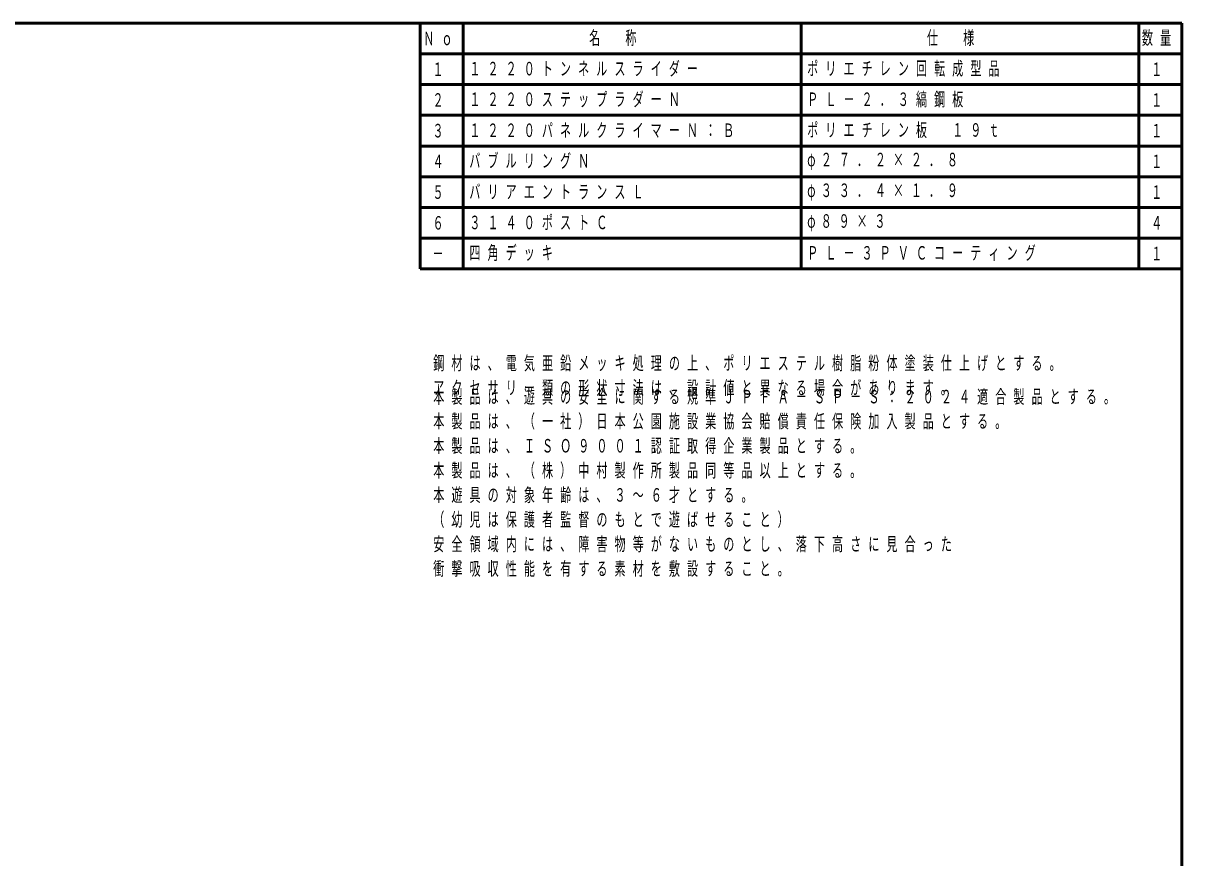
# Model space of a CAD drawing. Units: millimetres on the paper. Extents: x -385 to 0, y -302 to 267.
# Drawn here: x -188.6 to 0, y 131.1 to 267 of the extents above; entities that cross this region are included whole.
import ezdxf
from ezdxf.enums import TextEntityAlignment as Align

# ---------------------------------------------------------------- set-up
doc = ezdxf.new("R2010")
doc.units = ezdxf.units.MM
doc.layers.add('LY_1', color=140, linetype='Continuous', lineweight=50)
doc.styles.add('ＭＳ ゴシック', font='')
doc.styles.get('ＭＳ ゴシック').set_extended_font_data('MS Gothic')

msp = doc.modelspace()

# ---------------------------------------------------------------- linework, layer by layer
at = {"layer": 'LY_1', "color": 7}
for p, q in [((0, 267), (-385, 267)), ((0, 0), (0, 267))]:
    msp.add_line(p, q, dxfattribs=at)
at = {"layer": 'LY_1'}
for p, q in [((-124, 267), (0, 267)), ((-124, 227), (-124, 267)), ((-117, 227), (-117, 267)), ((-62, 227), (-62, 267)), ((-7, 227), (-7, 267)), ((0, 227), (0, 267)), ((-124, 262), (0, 262)), ((-124, 257), (0, 257)), ((-124, 252), (0, 252)), ((-124, 247), (0, 247)), ((-124, 242), (0, 242)), ((-124, 237), (0, 237)), ((-124, 232), (0, 232)), ((-124, 227), (0, 227))]:
    msp.add_line(p, q, dxfattribs=at)

# ---------------------------------------------------------------- texts
at = {"layer": 'LY_1', "color": 7, "style": 'ＭＳ ゴシック', "width": 0.6}
for s, p in [('１', (-122, 259.5)), ('１', (-5, 259.5)), ('２', (-122, 254.5)), ('１', (-5, 254.5)), ('３', (-122, 249.5)), ('１', (-5, 249.5)), ('４', (-122, 244.5)), ('１', (-5, 244.5)), ('５', (-122, 239.5)), ('１', (-5, 239.5)), ('６', (-122, 234.5)), ('４', (-5, 234.5)), ('１', (-5, 229.5)), ('－', (-122, 229.5))]:
    msp.add_text(s, height=2.199, dxfattribs=at).set_placement(p, align=Align.MIDDLE_LEFT)
at = {"layer": 'LY_1', "color": 7, "char_height": 2.199, "style": 'ＭＳ ゴシック'}
for s, insert, attachment_point in [('\\T1.64;\\W0.6;名\u3000称', (-96.5, 264.5), 4), ('\\T1.64;\\W0.6;仕\u3000様', (-41.5, 264.5), 4), ('\\T1.64;\\W0.6;数量', (-6.5, 264.5), 4), ('\\T1.64;\\W0.6;Ｎｏ', (-123.5, 264.5), 4), ('\\T1.64;\\W0.6;１２２０トンネルスライダー', (-116, 259.5), 4), ('\\T1.64;\\W0.6;ポリエチレン回転成型品', (-61, 259.5), 4), ('\\T1.64;\\W0.6;１２２０ステップラダーＮ', (-116, 254.5), 4), ('\\T1.64;\\W0.6;ＰＬ－２．３縞鋼板', (-61, 254.5), 4), ('\\T1.64;\\W0.6;ポリエチレン板\u3000１９ｔ', (-61, 249.5), 4), ('\\T1.64;\\W0.6;１２２０パネルクライマーＮ：Ｂ', (-116, 249.5), 4), ('\\T1.64;\\W0.6;バブルリングＮ', (-116, 244.5), 4), ('\\T1.63;\\W0.6;φ２７．２×２．８', (-61, 244.5), 4), ('\\T1.64;\\W0.6;バリアエントランスＬ', (-116, 239.5), 4), ('\\T1.63;\\W0.6;φ３３．４×１．９', (-61, 239.5), 4), ('\\T1.64;\\W0.6;３１４０ポストＣ', (-116, 234.5), 4), ('\\T1.62;\\W0.6;φ８９×３', (-61, 234.5), 4), ('\\T1.64;\\W0.6;四角デッキ', (-116, 229.5), 4), ('\\T1.64;\\W0.6;ＰＬ－３ＰＶＣコーティング', (-61, 229.5), 4), ('\\T1.64;\\W0.6;鋼材は、電気亜鉛メッキ処理の上、ポリエステル樹脂粉体塗装仕上げとする。', (-121.879, 210.314), 7), ('\\T1.64;\\W0.6;本製品は、遊具の安全に関する規準ＪＰＦＡ－ＳＰ－Ｓ：２０２４適合製品とする。', (-121.879, 207.314), 1), ('\\T1.64;\\W0.6;アクセサリー類の形状寸法は、設計値と異なる場合があります。', (-121.879, 206.314), 7), ('\\T1.64;\\W0.6;本製品は、（一社）日本公園施設業協会賠償責任保険加入製品とする。', (-121.879, 203.314), 1), ('\\T1.64;\\W0.6;本製品は、ＩＳＯ９００１認証取得企業製品とする。', (-121.879, 199.314), 1), ('\\T1.64;\\W0.6;本製品は、（株）中村製作所製品同等品以上とする。', (-121.879, 195.314), 1), ('\\T1.64;\\W0.6;本遊具の対象年齢は、３～６才とする。', (-121.879, 191.314), 1), ('\\T1.64;\\W0.6;（幼児は保護者監督のもとで遊ばせること）', (-121.879, 187.314), 1), ('\\T1.64;\\W0.6;安全領域内には、障害物等がないものとし、落下高さに見合った', (-121.879, 183.314), 1), ('\\T1.64;\\W0.6;衝撃吸収性能を有する素材を敷設すること。', (-121.879, 179.314), 1)]:
    msp.add_mtext(s, dxfattribs=dict(at, insert=insert, attachment_point=attachment_point))

doc.saveas('drawing.dxf')
